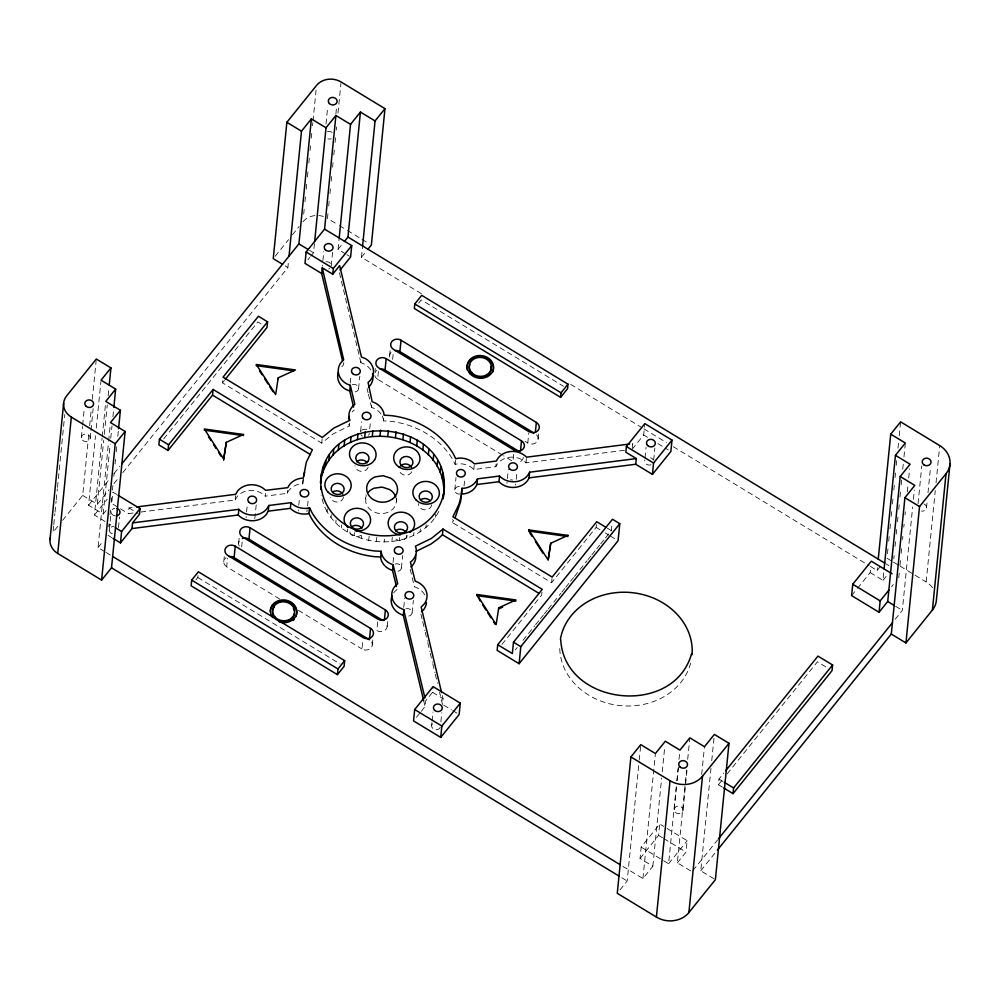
<?xml version="1.0" encoding="UTF-8"?>
<svg xmlns="http://www.w3.org/2000/svg" width="1000" height="1000" viewBox="0 0 1000 1000"><rect width="100%" height="100%" fill="white"/><g stroke="black" fill="none" stroke-linecap="round" stroke-linejoin="round"><path stroke-width="0.75" stroke-dasharray="5 3.75" d="M53.625 526.075L53 532.275L58.75 525.125M53.775 524.525L54.862 513.675M55.012 512.125L56.1 501.275M56.25 499.725L57.337 488.888M57.488 487.337L64.763 414.513M81.4 437.388L82.487 426.55M82.638 425L84.35 407.95M62.587 520.375L82.7 495.375L89.038 431.85M89.663 425.65L91.363 408.612M92.287 399.312L96.15 360.575M90.213 438.162L90.838 431.962M90.988 430.412L93.15 408.725M106.037 510.55L103.188 514.087L88.562 505.2L95.5 435.763M96.263 428.038L100.887 381.75M105.062 521.475L94.425 515.013L102.088 438.237M102.238 436.7L105.463 404.462M82.7 495.375L97.325 504.263L103.7 440.438M104.312 434.263L107.238 404.938M108.162 395.688L108.787 389.513M104.675 551.6L98.025 547.562L108.5 442.625M108.65 441.087L110.188 425.65M103.188 514.087L110.15 444.375M110.763 438.225L111.988 425.938M112.912 416.725L113.675 409.05M108.775 526.737L109.05 523.9L114.075 526.95M109.975 514.688L110.438 510.087M111.2 502.4L111.662 497.8M112.425 490.125L112.888 485.513M113.812 476.3L114.113 473.225M115.037 464.012L115.487 459.412M116.263 451.737L116.875 445.588M117.788 436.375L118.4 430.238M109.362 529.862L111.175 511.688M118.475 527.612L119.537 517M133.062 513.025L128.425 513.612L128.988 507.938L132.075 507.537M195.888 579.875L197.8 577.5L198.088 574.663M349.663 423.088L349.387 425.925L333.237 433.812L321.737 443.125L222.463 382.825L222.738 379.988M223.775 561.613L224.35 555.938M279.738 599.038L226.675 566.8L227.525 558.288M140.787 512.038L235.113 500L235.538 495.737M238.625 543.162L239.2 537.487M241.663 546.938L242.375 539.837M246.612 511.912L247.387 504.162M256.2 504.938L254.963 517.325A4.425 3.787 5.7 0 1 254.213 519.163M122.737 472.7L287.875 267.538L288.45 261.863M303.225 479.35L302.738 483.888L300.725 483.913A17.688 15.15 5.7 0 0 287.225 493.338L265.163 496.163L265.587 491.9M303.712 214.013L304.188 209.363M304.95 201.625L305.425 196.975M306.188 189.225L306.812 183.025M307.425 176.825L308.05 170.625M308.825 162.887L309.288 158.238M310.062 150.488L310.525 145.838M311.3 138.088L311.762 133.438M312.538 125.7L312.838 122.6M313 121.05L316.087 90.062M287.225 493.338L287.512 490.5M326 124.038L327.7 106.988M310.688 256.3L313.538 252.763L314.525 242.825M335.887 113.963L336.662 106.213M322.887 260.625L323.787 251.537M298.775 505.25L299.55 497.5M327.938 213.7L327.475 218.35L338.113 224.812M328.713 205.95L329.175 201.312M329.95 193.562L330.412 188.912M331.188 181.163L331.65 176.513M332.575 167.213L333.038 162.575M333.812 154.825L334.275 150.175M335.05 142.425L335.513 137.775M336.287 130.025L336.6 126.938M337.987 112.987L340.925 83.55M302.738 483.888L303.163 479.625M331.238 265.938L332.75 250.787M307.575 506.025L308.35 498.275M345.588 253.925L338.062 249.35L339.2 237.987M321.737 443.125L322.163 438.862M438.862 511.413C417.062 552.8 350 551.15 327.05 511.662L327.337 508.825M343.875 362.425L343.125 365.538A17.688 15.15 5.7 0 0 340.238 368.55M331.012 517.5L331.3 514.663M421.413 293.725L361.463 257.3L362.587 245.938M335.788 522.888L336.075 520.05M350.25 383.162L351.025 375.425M341.287 527.737L341.575 524.9M370.825 369.988A17.688 15.15 5.7 0 0 364.513 364.137L360.9 362.663L361.175 359.825M358.587 388.587L359.825 376.188M347.438 531.975L347.713 529.138M360.637 431.1L361.562 421.812M354.125 535.538L354.412 532.688M375.012 371.238L375.3 368.4M381.062 414.125A17.688 15.15 5.7 0 0 371.587 407.425L372.013 403.175M369.762 428.775L370.525 421.025M361.25 538.35L361.538 535.513M396.125 498.188A15.475 13.25 5.7 0 1 391.062 510.588L387.7 512.413A15.475 13.25 5.7 0 1 375.887 512.7L372.287 511.062A15.475 13.25 5.7 0 1 365.775 502.413L365.95 494.688M502.325 455.012L377.625 379.275L378.625 369.325M368.713 540.4L369.137 536.138M389.588 355.637L390.15 349.95M624.475 450.288L525.962 462.863A17.688 15.15 5.7 0 0 495.85 466.7L473.812 469.525A17.688 15.15 5.7 0 0 457.188 463.938L455.188 464.438L452.825 459.7A79.588 68.15 5.7 0 0 389.4 421.175L383.475 420.875L383.762 418.038M371.662 642.05A6.637 5.675 5.7 0 1 370.037 648.787A6.637 5.675 5.7 0 1 361.987 648.988L362.837 640.462M392.625 359.4L393.475 350.887M376.388 541.638L376.812 537.375M372.312 644.963L372.875 639.275M384.15 542.038L384.425 539.188M377.688 622.025L376.838 630.55A6.637 5.675 5.7 0 0 385.5 629.837A6.637 5.675 5.7 0 0 385.55 622.337M391.875 541.6L392.3 537.337M396.362 501.65L396.65 498.812M393.062 562.513L393.837 554.775M387.15 626.512L387.863 619.412M399.45 540.325L399.725 537.487M401.4 567.938L402.638 555.538M406.75 538.25L407.025 535.413M403.762 607.35L404.688 598.062M413.65 535.4L413.938 532.562M424.725 594.825A17.688 15.15 5.7 0 0 414.613 586.85L414.688 583.962M412.113 612.775L413.35 600.375M420.062 531.812L420.35 528.962M425.875 527.55L426.163 524.7M435.35 517.263L435.637 514.425M421.238 711.35L425.075 706.575L425.637 700.9L432.55 692.312L433.113 686.625M455.188 464.438L455.613 460.175M454.775 489.925L456.012 477.525M431.625 725.6L431.938 722.575M432.088 721.062L432.987 711.975M596.425 524.562L596.138 527.4L551.6 582.737L452.325 522.45L452.612 519.6M464.05 486.05L464.825 478.3M442.312 695.662L443.025 698.675L442.463 704.362L439.588 692.325M440.887 721.838L441.8 712.738M473.812 469.525L474.237 465.262M495.85 466.7L496.138 463.862M507.388 478.612L508.325 469.312M513.65 454.35L512.938 461.463L503.663 455.812M516.2 479.387L516.975 471.637M525.962 462.863L526.388 458.6M536.512 434.812A6.637 5.675 5.7 0 1 537.425 441.1A6.637 5.675 5.7 0 1 531.025 444.062L527.788 443.013L528.787 433.075M538.112 438.975L538.675 433.3M541.987 592.2L541.7 595.037L501.025 645.562M551.6 582.737L552.025 578.475M605.513 537.837L611.337 530.612L612.05 523.5M632.312 447.875L632.737 443.625L631 445.763M632.163 449.3L643.688 434.988L644.688 425.037M645 457.875L646.062 447.275M653.662 460.163L654.862 448.038M619.975 889.95L627.175 881.012L639.087 761.625M639.237 760.088L640.625 746.2M622.975 866.413L642.938 878.525L652.837 866.237L640.037 858.462L641.162 847.1L659.725 824.038L663.65 826.413M642.938 878.525L655.413 753.538M652.837 866.237L661.637 778.088M662.25 771.95L664.85 745.85M640.037 858.462L658.6 835.4L659.725 824.038M641.162 847.1L668.6 863.75L676.263 786.975M676.875 780.837L678.1 768.55M679.013 759.338L679.788 751.663M674.188 809.488L676.462 786.762M677.062 780.7L678.575 765.55M690.662 870.9L677.362 862.825L685.238 783.888M685.387 782.362L686.612 770.075M687.688 759.325L689.688 739.362M683 810.263L687.237 767.837M677.362 862.825L686.025 852.062L687.163 840.7L664.95 827.212M701.688 774.488L704.463 746.712M714.05 878.85L700.75 870.775L710.975 768.363M711.75 760.65L714.05 737.5M722.4 787.188L718.413 784.762L718.975 779.075L723.838 773.05M857.475 588.325L870.175 572.55L870.75 566.862M870.45 566.45L877.113 570.5L877.4 567.663M870.175 572.55L882.975 580.325L884.112 568.962M887.475 553.55L887.938 548.913M888.713 541.163L889.175 536.512M889.95 528.763L890.413 524.113M891.188 516.362L891.65 511.725M892.425 503.975L893.05 497.775M893.812 490.025L894.287 485.375M895.05 477.625L895.525 472.987M896.287 465.238L896.75 460.588M897.987 448.188L898.612 441.987M899.225 435.8L900.625 421.85M893.8 558.763L894.112 555.675M895.037 546.425L895.5 541.788M896.263 534.075L896.725 529.45M897.5 521.725L897.962 517.1M898.725 509.387L899.188 504.75M899.963 497.038L900.575 490.863M901.2 484.7L901.65 480.062M902.738 469.263L903.35 463.088M903.962 456.925L905.2 444.575M898.737 577.837L899.2 573.237M899.963 565.562L900.575 559.412M901.188 553.275L901.65 548.663M902.575 539.45L902.875 536.388M903.8 527.175L904.1 524.1M905.025 514.888L905.325 511.812M907.325 491.85L908.088 484.175M908.7 478.038L909.625 468.825M895.138 619.325L902.337 610.388L912.65 507M913.425 499.288L914.35 490.025M918.037 503.688L921.812 465.8M926.475 508.013L927.075 501.95M927.987 492.863L930.55 467.1M932.562 587.712A23.438 20.062 5.7 0 0 926.15 581.975L935.275 490.55M936.038 482.8L939.75 445.613M235.113 500L237.062 496.7A17.688 15.15 5.7 0 1 265.038 496L265.163 496.163M452.325 522.45L453.7 520.138M275.163 256.275L288.575 239.613M292.413 234.85L299.113 226.525M88.562 505.2L110.188 478.338M114.1 473.475L119.963 466.188M97.325 504.263L109.05 489.7M113.938 483.625L118.825 477.55M94.425 515.013L107.175 499.188M163.725 438.888L257.863 321.938L263.087 325.112M307.85 259.837L309.75 257.475M222.463 382.825L224.4 380.425M98.025 547.562L103.425 540.85M338.062 249.35L342.562 243.762M361.463 257.3L365.962 251.713M418.663 303.113L421.262 299.887L563.562 386.312M416.425 717.312L420.275 712.537M515.262 649.963L517.2 647.55M523.025 640.312L534.675 625.85M535.638 624.65L539.525 619.825M540.5 618.612L543.413 615M544.375 613.8L547.288 610.175M548.263 608.975L560.875 593.3M561.85 592.087L564.763 588.475M565.725 587.275L569.612 582.45M570.575 581.237L573.488 577.625M574.462 576.425L587.075 560.75M588.05 559.538L590.962 555.925M591.925 554.725L595.812 549.9M596.788 548.688L599.688 545.075M600.662 543.875L604.55 539.05M851.612 595.6L856.5 589.538M877.113 570.5L880.713 566.025M718.413 784.762L723.263 778.737M727.15 773.913L817.4 661.787L828.037 668.25M882.975 580.325L888.375 573.612M668.6 863.75L687.163 840.7M891.538 586.788L893.337 584.55M692.887 870.588L717.525 839.987M700.75 870.775L716.388 851.35M397.1 589.412L394.212 592.137A17.688 15.15 5.7 0 0 392.15 595.625M339.438 225.625L346.087 229.662M347.425 230.463L360.712 238.55M362.05 239.35L368.7 243.388M887.013 558.2L892.225 561.375M893.538 562.163L898.75 565.337M900.062 566.125L926.15 581.975M886.225 563.987L888.888 565.6M570.65 384.363L642.6 428.062M643.938 428.875L666.587 442.638M673.25 446.675L869.125 565.65M346.85 254.688L349.35 256.212M643.688 434.988L647.575 437.337M657.925 443.625L668.275 449.913M309.55 250.338L313.538 252.763M895.688 606.35L902.337 610.388M285.212 265.925L287.875 267.538M525.138 441.4L527.788 443.013M607.35 528.188L611.337 530.612M596.138 527.4L600.013 529.75M605.175 532.888L609.05 535.237M610.337 536.025L616.8 539.95M718.975 779.075L722.975 781.5M116.75 494.475L112.863 492.113L111.725 503.475L128.425 513.612M298.312 610.312L361.987 648.988M128.988 507.938L138.162 513.5M432.55 692.312L443.025 698.675M658.6 835.4L662.513 837.775M663.812 838.575L686.025 852.062M443.75 705.138L451.45 709.812M452.738 710.6L457.875 713.713M197.8 577.5L340.1 663.925M107.925 535.262L111.688 537.55M106 552.413L111.325 555.638M621.838 877.775L627.175 881.012M327.05 511.662L323.95 505.475L321.037 495.05M348.725 424.288L349.387 425.925M339.438 272.787L360.9 362.663M367.05 388.413L368.088 392.8M368.438 394.263L371.587 407.425M410.225 569.288L414.4 586.812M420.925 614.138L422.362 620.15M422.725 621.663L424.875 630.675M425.238 632.188L427.388 641.2M427.75 642.712L429.9 651.725M430.262 653.238L432.413 662.25M432.775 663.763L434.925 672.775M435.288 674.287L437.438 683.312M423.638 700.588L425.075 706.575M383.475 420.875L383.325 419.075A17.688 15.15 5.7 0 0 381.812 415.288M302.95 221.762A17.688 15.15 5.7 0 1 316.525 215.487M318.837 215.562A17.688 15.15 5.7 0 1 323.35 216.475M115.262 515.85A4.425 3.787 5.7 0 1 111.175 512.188A4.425 3.787 5.7 0 1 114.75 508.325M239.275 546.075A6.637 5.675 5.7 0 1 240.9 539.338M377.625 379.275A6.637 5.675 5.7 0 1 374.837 375.562M375.087 372.638A6.637 5.675 5.7 0 1 377 370.25M523.263 457.425A6.637 5.675 5.7 0 1 517.913 462.463M352.163 411.9A17.688 15.15 5.7 0 1 354.288 410.037M226.675 566.8A6.637 5.675 5.7 0 1 226.05 557.775M411.775 471.763A6.55 5.6 5.7 0 1 404.963 475.112A6.55 5.6 5.7 0 1 399.225 470.225M368.125 467.062A6.637 5.675 5.7 0 1 367.537 468.45L366.55 469.637A6.637 5.675 5.7 0 1 359.412 470.975A6.637 5.675 5.7 0 1 355.025 465.788M331.25 138.725A4.425 3.787 5.7 0 1 327.875 138.812M327.388 131.8A4.425 3.787 5.7 0 1 332.65 132.875M651.038 464.75A4.425 3.787 5.7 0 1 646.175 464.05A4.425 3.787 5.7 0 1 644.925 459.938M650.55 457.75A4.425 3.787 5.7 0 1 653.075 459.738M329.725 268.5A4.425 3.787 5.7 0 1 328.762 269.012M322.5 266.163A4.425 3.787 5.7 0 1 322.438 265.175M326 261.812A4.425 3.787 5.7 0 1 330.812 264M112.325 533.8A4.425 3.787 5.7 0 1 109.438 529.375A4.425 3.787 5.7 0 1 114.087 526.487M440.213 727.337A4.425 3.787 5.7 0 1 434.062 729.325A4.425 3.787 5.7 0 1 432.375 723.775M389.688 357.113A6.637 5.675 5.7 0 1 391.85 351.8M365.525 498.938A15.475 13.25 5.7 0 1 366.337 495.575M360.95 535.125A6.637 5.675 5.7 0 1 352.962 535.913A6.637 5.675 5.7 0 1 349.775 529.475M406.85 535.487A6.637 5.675 5.7 0 1 401.5 540.525A6.637 5.675 5.7 0 1 394.288 537.238M431.6 504.738A6.637 5.675 5.7 0 1 424.513 509.825A6.637 5.675 5.7 0 1 418.387 503.587M343.413 497A6.538 5.6 5.7 0 1 337.287 502.038A6.538 5.6 5.7 0 1 330.487 497.325M506.925 483.263A4.425 3.787 5.7 0 1 507.163 482.3M510.5 479.9A4.425 3.787 5.7 0 1 512.775 480.1M515.737 484.038A4.425 3.787 5.7 0 1 515.5 485M405.775 608.925A4.425 3.787 5.7 0 1 412.038 611.788A4.425 3.787 5.7 0 1 407.388 616.163M246.225 517.55A4.425 3.787 5.7 0 1 246.15 516.562M352.25 384.738A4.425 3.787 5.7 0 1 358.525 387.6A4.425 3.787 5.7 0 1 353.875 391.975M460.012 494.05A4.425 3.787 5.7 0 1 454.775 490.412A4.425 3.787 5.7 0 1 459.487 486.538M298.375 510.887A4.425 3.787 5.7 0 1 298.312 509.9M307.05 509.675A4.425 3.787 5.7 0 1 306.887 511.637M395.075 564.087A4.425 3.787 5.7 0 1 401.188 566.462A4.425 3.787 5.7 0 1 397.837 571.3M369.3 433.425A4.425 3.787 5.7 0 1 368.55 435.262M362.413 436.112A4.425 3.787 5.7 0 1 360.913 434.588M360.712 431.688A4.425 3.787 5.7 0 1 361.238 430.825M362 430.1A4.425 3.787 5.7 0 1 367.362 429.963M690.638 663.125A66.325 56.788 5.7 0 1 617.388 705.275A66.325 56.788 5.7 0 1 559.8 644.987M923.838 503.925A4.425 3.787 5.7 0 1 926.35 508.488A4.425 3.787 5.7 0 1 921.475 511.1M82.475 440.175A4.425 3.787 5.7 0 0 89.987 439.125A4.425 3.787 5.7 0 0 84.975 434.038A4.425 3.787 5.7 0 0 82.475 440.175M675.263 812.275A4.425 3.787 5.7 0 0 682.763 811.225A4.425 3.787 5.7 0 0 677.763 806.125A4.425 3.787 5.7 0 0 675.263 812.275"/><path stroke-width="1.5" d="M50.012 539.612L63.625 403.25M110.938 367.912L101.037 380.2L115.662 389.087L105.763 401.388L120.4 410.275L110.5 422.575L125.125 431.45L111.512 567.812L101.613 580.112L57.737 553.45L71.338 417.1A17.688 15.15 5.7 0 1 66.612 395.913L96.312 359.025L110.938 367.912L109.237 384.888M113.825 407.512L115.662 389.087M101.613 580.112L115.225 443.75L125.125 431.45M118.562 428.7L120.4 410.275M112.938 538.312L120.463 542.888L121.6 531.525L140.037 508.612L118.038 495.262M120.463 542.888L131.988 528.562L132.562 522.888L139.462 514.3L140.037 508.612M225.362 379.225L267 327.488L267.562 321.812L258.425 316.25L159.438 439.225L158.875 444.913L168.012 450.462L212.562 395.125L213.125 389.45L312.4 449.738L306.275 462.325L303.3 478.2L301.288 478.237A17.688 15.15 5.7 0 0 287.8 487.663L265.6 490.325A17.688 15.15 5.7 0 0 237.625 491.012L235.675 494.312L136.725 506.95M168.012 450.462L168.588 444.787L213.125 389.45M191.688 580.112L191.125 585.8L337.413 674.65L344.087 666.35L344.65 660.662L198.375 571.812L191.688 580.112L337.975 668.962L337.413 674.65M243.388 435.613L243.5 434.475L226.287 442.337L223.588 460.213M424.925 697.9L403.625 609.525A17.688 15.15 5.7 0 1 394.775 586.462L397.675 583.737L393.137 564.75A17.688 15.15 5.7 0 1 381.4 553.112L381.25 551.312L375.325 551.013A79.588 68.15 5.7 0 1 311.9 512.487L309.538 507.75L307.538 508.25A17.688 15.15 5.7 0 1 290.912 502.663L268.837 505.487L268.275 511.163L266.325 514.462A17.688 15.15 5.7 0 1 238.337 515.163L238.787 509.325L132.562 522.888M370.55 628.4L369.412 639.763L234.1 557.587L235.238 546.213A6.637 5.675 5.7 0 0 226.038 547.5A6.637 5.675 5.7 0 0 227.812 555.438L363.125 637.625A6.637 5.675 5.7 0 0 372.325 636.35A6.637 5.675 5.7 0 0 370.55 628.4L235.238 546.213M367.762 249.475L371.362 245.012L384.963 108.65L341.087 82A17.688 15.15 5.7 0 0 316.55 85.412L286.863 122.3L273.25 258.65L282.562 264.312M382.938 620.513L248.95 539.138L250.075 527.775A6.637 5.675 5.7 0 0 240.888 529.05A6.637 5.675 5.7 0 0 242.662 537L377.975 619.188A6.637 5.675 5.7 0 0 387.163 617.9A6.637 5.675 5.7 0 0 385.4 609.963L250.075 527.775M289.012 256.175L301.488 131.188L311.388 118.888L326.012 127.775L314.675 241.4M278.125 378.938L278.238 377.8L295.45 369.95L256.288 364.475L275.65 394.538L278.238 377.8M121.912 463.762L298.913 243.875L311.388 118.888M339.2 237.987L350.538 124.362L335.913 115.475L324.575 229.1L306.137 252.013L305 263.375L321.688 273.512L342.525 360.75M268.275 511.163L290.35 508.35L290.912 502.663M321.688 273.512L322.262 267.825L332.738 274.2L339.65 265.613L361.463 356.987L365.075 358.45A17.688 15.15 5.7 0 1 368.075 382.45L372.15 401.75A17.688 15.15 5.7 0 1 383.888 413.387L384.038 415.188L389.963 415.5A79.588 68.15 5.7 0 1 453.387 454.025L455.763 458.75L457.762 458.25A17.688 15.15 5.7 0 1 474.375 463.837L496.413 461.025A17.688 15.15 5.7 0 1 526.525 457.175L629.65 444.012M396.413 586.5L392.575 570.438A17.688 15.15 5.7 0 1 380.838 558.8L380.688 557L374.762 556.688A79.588 68.15 5.7 0 1 311.337 518.162L308.962 513.438L309.538 507.75M332.738 274.2L333.312 268.512L351.737 245.613L324.575 229.1M320.575 482.9L320.85 480.062L320.825 489.562M321.562 473.438L321 479.125C334.462 414.675 444.387 426.138 443.875 492.125C452.875 417.4 322.2 407.125 320.575 483.088M322.675 472.663L323.25 466.975M344.363 241.525L347.962 237.05L360.438 112.062L375.062 120.95L362.587 245.938M325.3 466.45L325.863 460.775M328.8 460.6L329.375 454.913M351.737 245.613L350.613 256.975L340.05 270.1M333.15 455.2L333.725 449.513M338.275 450.325L338.85 444.637M344.087 446.062L344.663 440.375M353.587 407.113L349.738 391.012L350.312 385.337L346.7 383.862A17.688 15.15 5.7 0 1 343.7 359.862L322.262 267.825M350.5 442.475L351.075 436.788M357.413 439.613L357.975 433.938M364.712 437.537L365.275 431.85M372.287 436.275L372.85 430.588M519.038 451.425L385.05 370.05L386.188 358.688A6.637 5.675 5.7 0 0 376.987 359.963A6.637 5.675 5.7 0 0 378.762 367.912L514.075 450.1A6.637 5.675 5.7 0 0 523.275 448.812A6.637 5.675 5.7 0 0 521.5 440.875L386.188 358.688M380.012 435.838L380.575 430.15M387.775 436.238L388.338 430.55M533.888 432.987L399.9 351.6L401.037 340.238A6.637 5.675 5.7 0 0 391.838 341.512A6.637 5.675 5.7 0 0 393.612 349.462L528.925 431.65L532.163 432.7A6.637 5.675 5.7 0 0 538.9 429.062A6.637 5.675 5.7 0 0 536.35 422.425L401.037 340.238M380.688 557L381.25 551.312M395.438 437.463L396.012 431.788M414.787 303.95L414.338 308.5L560.625 397.35L567.55 388.738L568 384.188L421.725 295.338L414.787 303.95L561.075 392.8L560.625 397.35M384.4 619.9L385.4 609.963M402.9 439.513L403.475 433.825M392.575 570.438L393.137 564.75M410.037 442.337L410.6 436.65M416.725 445.887L417.287 440.213M423.638 700.588L403.275 615.25L403.837 609.562M422.863 450.125L423.438 444.45M428.363 454.975L428.938 449.3M433.137 460.363L433.7 454.688M437.1 466.2L437.675 460.513M414.688 709.538L413.55 720.9L440.725 737.4L459.162 714.5L460.288 703.138L433.113 686.625L414.688 709.538L441.85 726.038L440.725 737.4M440.2 472.388L440.775 466.712M442.388 478.85L442.95 473.162M443.612 485.462L444.175 479.775M416.087 551.388L430.925 544.062L438.4 538.575L442.425 534.738L442.987 529.062L542.263 589.362L497.725 644.7L497.15 650.375L519.1 663.7L618.088 540.725L619.788 523.688L612.475 519.25L513.488 642.212L512.35 653.575L497.725 644.7M636.3 458.575L529.65 472.188A17.688 15.15 5.7 0 1 499.538 476.037L477.5 478.85A17.688 15.15 5.7 0 1 464 488.275L461.987 488.3L461.425 493.975L463.438 493.95A17.688 15.15 5.7 0 0 476.925 484.525L498.975 481.712A17.688 15.15 5.7 0 0 529.087 477.863L635.737 464.25L652.425 474.387L670.863 451.488L672 440.125L644.825 423.625L626.388 446.525L625.825 452.2L636.3 458.575L635.737 464.25M476.925 484.525L477.5 478.85M480.062 600.837L476.812 594.475L515.962 599.95L498.75 607.8L496.163 624.55L476.812 594.475M498.975 481.712L499.538 476.037M498.75 607.8L498.638 608.938L502.612 607.125M520.513 450.812L521.5 440.875M529.087 477.863L529.65 472.188M535.363 432.362L536.35 422.425M528.775 529.925L528.663 531.05L567.812 536.525L567.938 535.388L528.775 529.925L548.138 559.987L550.725 543.25L567.938 535.388M519.1 663.7L520.8 646.663L619.788 523.688M550.725 543.25L548.25 559.6M652.425 474.387L653.562 463.025L672 440.125M630.887 756.95L617.275 893.3L656.4 917.075A23.438 20.062 5.7 0 0 688.9 912.55L715.387 879.65L728.988 743.3L714.362 734.412L704.463 746.712L689.837 737.825L679.938 750.125L665.312 741.237L655.413 753.538L640.788 744.65L630.887 756.95L670.013 780.713A23.438 20.062 5.7 0 0 702.513 776.2L728.988 743.3M656.4 917.075L670.013 780.713M688.9 912.55L702.513 776.2M723.737 787.987L733.037 793.65L733.612 787.962L832.6 664.987L817.962 656.112L725.775 770.638M832.6 664.987L832.025 670.675L733.037 793.65M892.087 573.8L871.312 561.188L852.75 584.237L851.612 595.6L879.05 612.263L887.712 601.5L900.188 476.512L910.088 464.212L895.45 455.325L905.35 443.025L890.725 434.15L900.625 421.85L939.75 445.613A23.438 20.062 5.7 0 1 946.025 473.688L932.412 610.037L905.938 642.938L891.3 634.05L904.912 497.688L914.812 485.4L900.188 476.512M878.25 559.138L890.725 434.15M879.05 612.263L880.175 600.9L888.838 590.138M884.112 568.962L895.45 455.325M905.938 642.938L919.538 506.575L946.025 473.688M949.987 463.963L936.375 600.312A23.438 20.062 5.7 0 1 932.412 610.037M444.438 486.45L443.162 498.75L443.725 493.062C431.175 554.188 328.425 547.8 321.112 486.725M461.987 488.3L460.613 501.55L455.087 517.837M226.287 442.337L223.7 459.075L204.35 429L243.5 434.475M303.55 476.312L304.625 472.163M461.175 495.863L459.012 504.175L452.887 516.763L552.163 577.062L596.712 521.725L606.025 527.375M691.6 653.575C674.038 717.513 564.35 706.05 560.725 639.725M268.837 505.487L266.887 508.787A17.688 15.15 5.7 0 1 238.912 509.475L238.787 509.325M326.012 127.775L335.913 115.475M350.538 124.362L360.438 112.062M375.062 120.95L384.963 108.65M267.562 321.812L223.025 377.15L322.3 437.438L333.8 428.125L349.95 420.25L349.288 418.6A17.688 15.15 5.7 0 1 354.85 404.35L350.312 385.337M337.975 668.962L344.65 660.662M561.075 392.8L568 384.188M441.85 726.038L460.288 703.138M718.5 838.775L892.438 622.688M717.362 850.138L891.3 634.05M442.987 529.062L431.488 538.375L415.337 546.25L416 547.9A17.688 15.15 5.7 0 1 410.438 562.15L415.175 581.163A17.688 15.15 5.7 0 1 424.038 604.225L421.138 606.95L441.6 692.663M421.538 611.725L423.462 609.913A17.688 15.15 5.7 0 0 426.45 602.575M308.962 513.438L306.962 513.925A17.688 15.15 5.7 0 1 290.35 508.35M131.988 528.562L238.225 515M256.175 365.613L293.825 370.875M204.237 430.138L241.887 435.4M476.7 595.612L515.85 601.087M403.275 615.25L403.062 615.2A17.688 15.15 5.7 0 1 392.15 595.625M349.738 391.012L346.125 389.55A17.688 15.15 5.7 0 1 338.375 372.125M286.863 122.3L301.488 131.188M904.912 497.688L919.538 506.575M347.962 237.05L884.9 563.175M298.913 243.875L308.225 249.537M887.712 601.5L894.362 605.538M306.137 252.013L333.312 268.512M626.388 446.525L653.562 463.025M852.75 584.237L880.175 600.9M212.562 395.125L310.512 454.613M442.425 534.738L539.05 593.425M513.488 642.212L520.8 646.663M159.438 439.225L168.588 444.787M724.3 782.312L733.612 787.962M71.338 417.1L115.225 443.75M115.325 527.712L121.6 531.525M112.65 556.45L620.312 864.788M111.512 567.812L619.175 876.15M529.5 532.362L532.025 536.287M535.4 541.512L542.975 553.275M482.587 604.763L485.95 610M487.638 612.612L491 617.837M493.525 621.763L495.213 624.375M259.55 370.838L262.075 374.762M264.6 378.675L267.962 383.913M269.65 386.525L273.012 391.75M208.438 436.675L210.963 440.6M213.487 444.525L216.012 448.438M218.538 452.362L221.062 456.287M117.025 508.525A4.425 3.787 5.7 0 1 119.987 512.463A4.425 3.787 5.7 0 1 116.412 515.812M242.338 538.55A6.637 5.675 5.7 0 1 248.95 539.138M380.087 369.038A6.637 5.675 5.7 0 1 385.05 370.05M348.55 419.012A17.688 15.15 5.7 0 1 349.263 416.463M372.488 373.713A17.688 15.15 5.7 0 1 368.575 387.212M229.137 556.575A6.637 5.675 5.7 0 1 234.1 557.587M57.737 553.45A17.688 15.15 5.7 0 1 50.325 537.65M400.425 466.087A6.55 5.6 5.7 0 1 411.675 467.463M356.737 461.737A6.637 5.675 5.7 0 1 361.325 460L363.05 460.163A6.637 5.675 5.7 0 1 367.212 462.762M394.938 350.6A6.637 5.675 5.7 0 1 399.9 351.6M368.15 492.525A15.475 13.25 5.7 0 1 374.188 488.188L382.05 487.088L389.6 489.538A15.475 13.25 5.7 0 1 395.812 497.05M345.95 525.2A13.262 11.363 5.7 0 1 353.35 508.725A13.262 11.363 5.7 0 1 370.55 519.212A13.262 11.363 5.7 0 1 355.213 530.85M348.1 527.587A13.262 11.363 5.7 0 1 346.587 526.05M400.438 534.862A13.262 11.363 5.7 0 1 388.862 519.487A13.262 11.363 5.7 0 1 408.8 514.312A13.262 11.363 5.7 0 1 410.05 532.362M351.45 526.95A6.637 5.675 5.7 0 1 361.887 528.275M395.9 530.487A6.637 5.675 5.7 0 1 406.2 532.575M420.65 499.75A6.637 5.675 5.7 0 1 430 500.575M332.625 492.088A6.538 5.6 5.7 0 1 342.775 494.137M415.675 554.888A17.688 15.15 5.7 0 1 410.975 566.938M272.863 617.675A13.262 11.363 5.7 0 1 279.587 600.35A13.262 11.363 5.7 0 1 296.837 611.788A13.262 11.363 5.7 0 1 279.25 621.925M294.45 619.087A13.262 11.363 5.7 0 1 292.987 620.588M270.262 611.263A13.262 11.363 5.7 0 1 286.137 601.362A13.262 11.363 5.7 0 1 295.988 616.475M294.488 613.4A11.05 9.463 5.7 0 1 279.862 621.287A11.05 9.463 5.7 0 1 274.325 606.875M293.4 608.55A11.05 9.463 5.7 0 1 294.312 610.925M467.2 369.825A13.262 11.363 5.7 0 1 481.15 356.7A13.262 11.363 5.7 0 1 492.725 372.075M491.05 366.512A11.05 9.463 5.7 0 1 479.425 377.45A11.05 9.463 5.7 0 1 469.775 364.65M560.413 639.312A66.325 56.788 5.7 0 1 632.9 592.75A66.325 56.788 5.7 0 1 692.062 654.688M368.288 460.95L367.3 462.137A6.637 5.675 5.7 0 1 356.4 460.45A6.637 5.675 5.7 0 1 362.075 452.5L363.8 452.663A6.637 5.675 5.7 0 1 368.288 460.95M374.613 459.862L372.625 462.262A13.325 11.413 5.7 0 1 350.75 458.875A13.325 11.413 5.7 0 1 362.137 442.9L365.6 443.237A13.325 11.413 5.7 0 1 374.613 459.862M392.2 499.225L388.837 501.05A15.475 13.25 5.7 0 1 377.025 501.337L373.413 499.688A15.475 13.25 5.7 0 1 366.9 491.05L366.662 487.575A15.475 13.25 5.7 0 1 375.325 476.825L383.175 475.725L390.737 478.175A15.475 13.25 5.7 0 1 392.2 499.225M85.875 406.087A4.425 3.787 5.7 0 0 93.387 405.037A4.425 3.787 5.7 0 0 88.375 399.95A4.425 3.787 5.7 0 0 85.875 406.087M363.25 418.387A4.425 3.787 5.7 0 0 370.763 417.35A4.425 3.787 5.7 0 0 365.75 412.25A4.425 3.787 5.7 0 0 363.25 418.387M457.537 475.662A4.425 3.787 5.7 0 0 465.05 474.613A4.425 3.787 5.7 0 0 460.037 469.525A4.425 3.787 5.7 0 0 457.537 475.662M301.075 495.637A4.425 3.787 5.7 0 0 308.587 494.588A4.425 3.787 5.7 0 0 303.575 489.5A4.425 3.787 5.7 0 0 301.075 495.637M395.363 552.9A4.425 3.787 5.7 0 0 402.875 551.862A4.425 3.787 5.7 0 0 397.863 546.763A4.425 3.787 5.7 0 0 395.363 552.9M248.925 502.287A4.425 3.787 5.7 0 0 256.425 501.25A4.425 3.787 5.7 0 0 251.425 496.15A4.425 3.787 5.7 0 0 248.925 502.287M406.062 597.737A4.425 3.787 5.7 0 0 413.575 596.7A4.425 3.787 5.7 0 0 408.562 591.6A4.425 3.787 5.7 0 0 406.062 597.737M509.7 469A4.425 3.787 5.7 0 0 517.212 467.95A4.425 3.787 5.7 0 0 512.2 462.863A4.425 3.787 5.7 0 0 509.7 469M352.55 373.55A4.425 3.787 5.7 0 0 360.062 372.512A4.425 3.787 5.7 0 0 355.05 367.413A4.425 3.787 5.7 0 0 352.55 373.55M434.513 710.2A4.425 3.787 5.7 0 0 442.025 709.163A4.425 3.787 5.7 0 0 437.013 704.062A4.425 3.787 5.7 0 0 434.513 710.2M647.575 445.513A4.425 3.787 5.7 0 0 655.088 444.462A4.425 3.787 5.7 0 0 650.075 439.363A4.425 3.787 5.7 0 0 647.575 445.513M325.312 249.775A4.425 3.787 5.7 0 0 332.825 248.725A4.425 3.787 5.7 0 0 327.812 243.625A4.425 3.787 5.7 0 0 325.312 249.775M329.387 103.575A4.425 3.787 5.7 0 0 336.887 102.525A4.425 3.787 5.7 0 0 331.887 97.438A4.425 3.787 5.7 0 0 329.387 103.575M402.562 466.463A6.55 5.6 5.7 0 0 412.938 462.85A6.55 5.6 5.7 0 0 403.825 456.838A6.55 5.6 5.7 0 0 402.562 466.463M399.012 467.075A13.175 11.287 5.7 0 0 419.9 459.8A13.175 11.287 5.7 0 0 401.562 447.7A13.175 11.287 5.7 0 0 399.012 467.075M416.112 499.988A13.262 11.363 5.7 0 0 438.638 496.85A13.262 11.363 5.7 0 0 423.612 481.562A13.262 11.363 5.7 0 0 416.112 499.988M328.1 492.2A13.175 11.275 5.7 0 0 350.462 489.087A13.175 11.275 5.7 0 0 335.538 473.913A13.175 11.275 5.7 0 0 328.1 492.2M352.325 527.5A6.637 5.675 5.7 0 0 363.363 525.1A6.637 5.675 5.7 0 0 355.138 518.025A6.637 5.675 5.7 0 0 352.325 527.5M420.737 500.25A6.637 5.675 5.7 0 0 432 498.688A6.637 5.675 5.7 0 0 424.487 491.05A6.637 5.675 5.7 0 0 420.737 500.25M395.988 531A6.637 5.675 5.7 0 0 407.25 529.425A6.637 5.675 5.7 0 0 399.738 521.788A6.637 5.675 5.7 0 0 395.988 531M332.713 492.475A6.538 5.6 5.7 0 0 343.812 490.925A6.538 5.6 5.7 0 0 336.413 483.4A6.538 5.6 5.7 0 0 332.713 492.475M275.25 617.275A11.05 9.463 5.7 0 0 294.025 614.663A11.05 9.463 5.7 0 0 281.5 601.925A11.05 9.463 5.7 0 0 275.25 617.275M470.312 374.062A13.262 11.363 5.7 0 0 492.837 370.938A13.262 11.363 5.7 0 0 477.812 355.65A13.262 11.363 5.7 0 0 470.312 374.062M471.975 372.875A11.05 9.463 5.7 0 0 490.75 370.262A11.05 9.463 5.7 0 0 478.237 357.525A11.05 9.463 5.7 0 0 471.975 372.875M679.8 766.812A4.425 3.787 5.7 0 0 687.3 765.775A4.425 3.787 5.7 0 0 682.3 760.675A4.425 3.787 5.7 0 0 679.8 766.812M923.913 464.825A4.425 3.787 5.7 0 0 931.012 462.562A4.425 3.787 5.7 0 0 924.987 458.35A4.425 3.787 5.7 0 0 923.913 464.825"/></g></svg>
